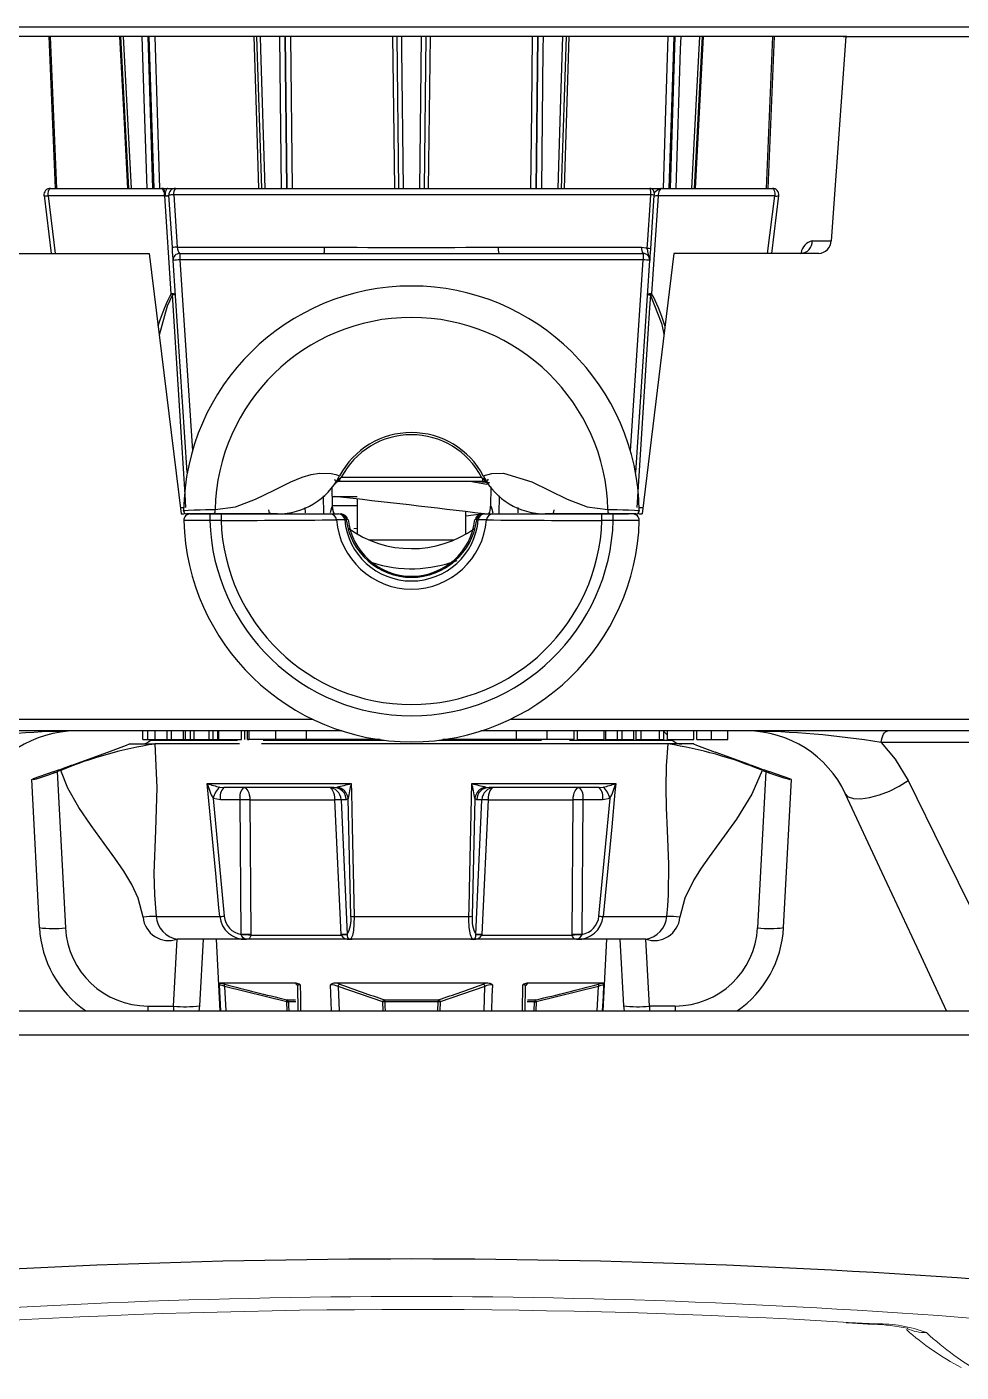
# Model space of a CAD drawing. Extents: x 6 to 134, y 1 to 99.
# Drawn here: x 56.31 to 58.462, y 0.848 to 3.947 of the extents above; entities that cross this region are included whole.
import ezdxf

# ---------------------------------------------------------------- set-up
doc = ezdxf.new("R2010")
doc.units = 0
doc.header["$MEASUREMENT"] = 0
doc.linetypes.add('SLD-Solid', pattern=[0])
doc.layers.add('OBJECT', color=7, linetype='CONTINUOUS')

msp = doc.modelspace()

# ---------------------------------------------------------------- linework, layer by layer
at = {"layer": 'OBJECT'}
for p, q in [((55.1003, 3.9472), (59.2924, 3.9472)), ((58.1995, 3.9252), (56.2001, 3.9252)), ((56.3608, 3.9252), (56.3754, 3.5752)), ((56.3794, 3.5752), (56.3648, 3.9252)), ((56.5259, 3.9252), (56.5443, 3.5752)), ((56.589, 3.9252), (56.5999, 3.5752)), ((56.6032, 3.5752), (56.5922, 3.9252)), ((56.6049, 3.9252), (56.6159, 3.5752)), ((56.8393, 3.9252), (56.8506, 3.5752)), ((56.9048, 3.9252), (56.9084, 3.5752)), ((56.9099, 3.5752), (56.9064, 3.9252)), ((56.9177, 3.9252), (56.9213, 3.5752)), ((57.1671, 3.5752), (57.1632, 3.9252)), ((57.2295, 3.9252), (57.2256, 3.5752)), ((57.2391, 3.9252), (57.2351, 3.5752)), ((57.4864, 3.9252), (57.4828, 3.5752)), ((57.4843, 3.5752), (57.4879, 3.9252)), ((57.5421, 3.5752), (57.5534, 3.9252)), ((57.5591, 3.9252), (57.5478, 3.5752)), ((57.8005, 3.9252), (57.7895, 3.5752)), ((57.7928, 3.5752), (57.8037, 3.9252)), ((57.8484, 3.5752), (57.8668, 3.9252)), ((57.8681, 3.9252), (57.8498, 3.5752)), ((58.0279, 3.9252), (58.0133, 3.5752)), ((58.0319, 3.9252), (58.0173, 3.5752)), ((58.1969, 3.9252), (58.1632, 3.4543)), ((58.1908, 3.9252), (58.1969, 3.9252)), ((58.1969, 3.9252), (58.4992, 3.9252)), ((56.3646, 3.5752), (56.6204, 3.5752)), ((56.6204, 3.5752), (56.623, 3.5752)), ((56.623, 3.5752), (56.6333, 3.5752)), ((56.6333, 3.5752), (56.6348, 3.5752)), ((56.6348, 3.5752), (56.6524, 3.5752)), ((56.6524, 3.5752), (57.7454, 3.5752)), ((57.7454, 3.5752), (57.7721, 3.5752)), ((57.7721, 3.5752), (58.0278, 3.5752)), ((56.3498, 3.5584), (56.3663, 3.4252)), ((56.628, 3.5577), (56.3593, 3.5577)), ((56.3593, 3.5577), (56.3758, 3.4252)), ((56.643, 3.3323), (56.628, 3.5577)), ((56.6455, 3.4387), (56.6375, 3.5592)), ((56.6487, 3.5605), (56.6567, 3.4399)), ((57.7475, 3.5605), (56.6487, 3.5605)), ((57.755, 3.5596), (57.7468, 3.4362)), ((57.7644, 3.5577), (57.7495, 3.3323)), ((58.0331, 3.5577), (57.7644, 3.5577)), ((58.0167, 3.4252), (58.0331, 3.5577)), ((58.0262, 3.4252), (58.0427, 3.5584)), ((56.6567, 3.4399), (56.9961, 3.4399)), ((57.3963, 3.4399), (57.7264, 3.4399)), ((58.1195, 3.4543), (58.1632, 3.4543)), ((56.2582, 3.4252), (56.5917, 3.4252)), ((56.5917, 3.4252), (56.6654, 2.8252)), ((56.6799, 2.9203), (56.6474, 3.4092)), ((56.6624, 3.4252), (56.6624, 3.4105)), ((56.6624, 3.4252), (56.9948, 3.4252)), ((57.73, 3.4105), (56.6624, 3.4105)), ((56.6624, 3.4105), (56.6916, 2.9702)), ((57.3977, 3.4252), (57.73, 3.4252)), ((57.7008, 2.9702), (57.73, 3.4105)), ((57.745, 3.4092), (57.7125, 2.9203)), ((57.801, 3.4252), (57.7274, 2.8252)), ((57.73, 3.4252), (57.73, 3.4105)), ((58.1346, 3.4252), (57.801, 3.4252)), ((56.6659, 3.0964), (56.6682, 3.0964)), ((57.7242, 3.0964), (57.7265, 3.0964)), ((56.6709, 3.0552), (56.6693, 3.0552)), ((57.7215, 3.0552), (57.7234, 3.0552)), ((57.014, 2.8432), (57.0133, 2.8879)), ((57.0306, 2.913), (57.0299, 2.9115)), ((57.0315, 2.9002), (57.0315, 2.9061)), ((57.361, 2.9002), (57.0315, 2.9002)), ((57.0347, 2.91), (57.0343, 2.9095)), ((57.0347, 2.91), (57.3578, 2.91)), ((57.3696, 2.8929), (57.3307, 2.9002)), ((57.3582, 2.9095), (57.3578, 2.91)), ((57.361, 2.9002), (57.361, 2.9061)), ((57.3626, 2.9115), (57.3618, 2.913)), ((57.3794, 2.8875), (57.3787, 2.8432)), ((56.9943, 2.8252), (56.9938, 2.8672)), ((57.0137, 2.8652), (57.0714, 2.8652)), ((57.0714, 2.8586), (57.0714, 2.7787)), ((57.3984, 2.8252), (57.3989, 2.867)), ((56.6635, 2.8399), (56.6714, 2.8399)), ((56.6654, 2.8252), (56.6727, 2.8252)), ((56.7417, 2.8252), (56.6791, 2.8252)), ((56.6866, 2.8252), (56.7316, 2.8252)), ((56.7316, 2.8252), (56.7316, 2.8102)), ((56.7316, 2.8252), (56.7576, 2.8252)), ((56.8878, 2.8252), (56.7417, 2.8252)), ((56.7576, 2.8252), (57.0091, 2.8252)), ((56.7576, 2.8252), (56.7576, 2.8102)), ((56.951, 2.8398), (56.9511, 2.8277)), ((57.0091, 2.8252), (57.0284, 2.8252)), ((57.0714, 2.8438), (57.014, 2.8438)), ((57.3214, 2.7787), (57.3214, 2.8305)), ((57.3571, 2.8244), (57.3214, 2.82)), ((57.3644, 2.8252), (57.3837, 2.8252)), ((57.3837, 2.8252), (57.6351, 2.8252)), ((57.4417, 2.8397), (57.4416, 2.8277)), ((57.6508, 2.8252), (57.5046, 2.8252)), ((57.6351, 2.8102), (57.6351, 2.8252)), ((57.6351, 2.8252), (57.6611, 2.8252)), ((57.7134, 2.8252), (57.6508, 2.8252)), ((57.6611, 2.8102), (57.6611, 2.8252)), ((57.6611, 2.8252), (57.6965, 2.8252)), ((57.7199, 2.8252), (57.7274, 2.8252)), ((57.721, 2.8399), (57.7292, 2.8399)), ((56.7576, 2.8102), (56.7316, 2.8102)), ((57.0462, 2.8115), (57.0425, 2.8115)), ((57.0714, 2.7919), (57.0632, 2.7908)), ((57.3502, 2.8115), (57.3465, 2.8115)), ((57.6611, 2.8102), (57.6351, 2.8102)), ((57.0984, 2.7652), (57.2943, 2.7652)), ((55.2804, 2.3526), (56.9678, 2.3526)), ((57.0363, 2.3252), (55.3216, 2.3252)), ((56.5774, 2.3052), (56.5774, 2.3252)), ((56.5893, 2.3052), (56.5893, 2.3252)), ((56.6059, 2.3052), (56.6059, 2.3252)), ((56.6332, 2.3052), (56.6332, 2.3252)), ((56.6436, 2.3052), (56.6436, 2.3252)), ((56.6709, 2.3052), (56.6709, 2.3252)), ((56.6761, 2.3052), (56.6761, 2.3252)), ((56.6869, 2.3052), (56.6869, 2.3252)), ((56.6956, 2.3052), (56.6956, 2.3252)), ((56.7305, 2.3052), (56.7305, 2.3252)), ((56.7393, 2.3052), (56.7393, 2.3252)), ((56.7501, 2.3052), (56.7501, 2.3252)), ((56.7527, 2.3052), (56.7527, 2.3252)), ((56.8046, 2.3052), (56.8046, 2.3252)), ((56.8124, 2.3052), (56.8124, 2.3252)), ((56.8189, 2.3052), (56.8189, 2.3252)), ((56.8214, 2.3252), (56.8214, 2.3052)), ((56.8839, 2.3052), (56.8839, 2.3252)), ((56.9543, 2.3052), (56.9543, 2.3252)), ((59.0711, 2.3252), (57.3564, 2.3252)), ((57.425, 2.3526), (59.1123, 2.3526)), ((57.4384, 2.3052), (57.4384, 2.3252)), ((57.5089, 2.3052), (57.5089, 2.3252)), ((57.5714, 2.3052), (57.5714, 2.3252)), ((57.5789, 2.3052), (57.5789, 2.3252)), ((57.6399, 2.3052), (57.6399, 2.3252)), ((57.644, 2.3052), (57.644, 2.3252)), ((57.6712, 2.3052), (57.6712, 2.3252)), ((57.6816, 2.3052), (57.6816, 2.3252)), ((57.7089, 2.3052), (57.7089, 2.3252)), ((57.7142, 2.3052), (57.7142, 2.3252)), ((57.7253, 2.3052), (57.7253, 2.3252)), ((57.7675, 2.3052), (57.7675, 2.3252)), ((57.7779, 2.3052), (57.7779, 2.3252)), ((57.7858, 2.3052), (57.7858, 2.3252)), ((57.8468, 2.3052), (57.8468, 2.3252)), ((57.8534, 2.3052), (57.8534, 2.3252)), ((57.8876, 2.3052), (57.8876, 2.3252)), ((57.9249, 2.3052), (57.9249, 2.3252)), ((56.5464, 2.2952), (56.6053, 2.2952)), ((56.5774, 2.3052), (56.5893, 2.3052)), ((56.5893, 2.3052), (56.6059, 2.3052)), ((56.5964, 2.3052), (56.5951, 2.304)), ((56.5951, 2.304), (56.7953, 2.304)), ((56.8005, 2.2952), (56.6053, 2.2952)), ((56.6059, 2.3052), (56.6332, 2.3052)), ((56.6332, 2.3052), (56.6436, 2.3052)), ((56.6436, 2.3052), (56.6709, 2.3052)), ((56.6709, 2.3052), (56.6761, 2.3052)), ((56.6761, 2.3052), (56.6869, 2.3052)), ((56.6869, 2.3052), (56.6956, 2.3052)), ((56.6956, 2.3052), (56.7305, 2.3052)), ((56.7305, 2.3052), (56.7393, 2.3052)), ((56.7393, 2.3052), (56.7501, 2.3052)), ((56.7501, 2.3052), (56.7527, 2.3052)), ((56.7527, 2.3052), (56.8046, 2.3052)), ((56.8189, 2.3052), (56.8214, 2.3052)), ((56.8839, 2.3052), (56.8214, 2.3052)), ((57.7874, 2.2952), (56.851, 2.2952)), ((56.8548, 2.304), (57.1334, 2.304)), ((56.9543, 2.3052), (56.8839, 2.3052)), ((57.1241, 2.3052), (56.9543, 2.3052)), ((57.2593, 2.304), (57.496, 2.304)), ((57.4384, 2.3052), (57.2686, 2.3052)), ((57.5089, 2.3052), (57.4384, 2.3052)), ((57.5714, 2.3052), (57.5089, 2.3052)), ((57.5605, 2.304), (57.7976, 2.304)), ((57.5789, 2.3052), (57.6399, 2.3052)), ((57.644, 2.3052), (57.6712, 2.3052)), ((57.6712, 2.3052), (57.6816, 2.3052)), ((57.6816, 2.3052), (57.7089, 2.3052)), ((57.7142, 2.3052), (57.7253, 2.3052)), ((57.7253, 2.3052), (57.7675, 2.3052)), ((57.7675, 2.3052), (57.7779, 2.3052)), ((57.7858, 2.3158), (57.7779, 2.3237)), ((57.7858, 2.3052), (57.8468, 2.3052)), ((57.8464, 2.2952), (57.7874, 2.2952)), ((57.7976, 2.304), (57.7964, 2.3052)), ((57.8534, 2.3052), (57.8876, 2.3052)), ((57.8876, 2.3052), (57.9249, 2.3052)), ((59.0422, 2.2989), (58.2786, 2.2989)), ((56.4188, 2.2482), (56.4967, 2.2765)), ((57.9739, 2.2482), (57.8961, 2.2765)), ((56.371, 2.2314), (56.3251, 2.2147)), ((56.3887, 2.2345), (56.3803, 2.2315)), ((56.3803, 2.2315), (56.3992, 1.8716)), ((58.0124, 2.2315), (57.9936, 1.8716)), ((58.004, 2.2345), (58.0124, 2.2315)), ((58.0677, 2.2147), (58.0217, 2.2314)), ((56.3392, 1.8721), (56.3214, 2.2133)), ((56.3251, 2.2133), (56.3251, 2.2147)), ((56.7259, 2.204), (57.0574, 2.204)), ((57.3353, 2.204), (57.6668, 2.204)), ((58.0535, 1.8721), (58.0714, 2.2133)), ((58.0676, 2.2133), (58.0677, 2.2147)), ((56.7561, 2.1668), (56.7391, 2.1698)), ((56.7391, 2.1698), (56.7645, 1.8986)), ((56.7548, 2.196), (56.7638, 2.1952)), ((57.0173, 2.1952), (56.7638, 2.1952)), ((57.0173, 2.1952), (57.0248, 2.196)), ((57.0506, 2.1698), (57.0462, 2.1668)), ((57.0566, 1.8986), (57.0506, 2.1698)), ((57.3421, 2.1698), (57.3361, 1.8986)), ((57.3465, 2.1668), (57.3421, 2.1698)), ((57.3679, 2.196), (57.3754, 2.1952)), ((57.6289, 2.1952), (57.3754, 2.1952)), ((57.6282, 1.8986), (57.6537, 2.1698)), ((57.6289, 2.1952), (57.638, 2.196)), ((57.6537, 2.1698), (57.6367, 2.1668)), ((56.8013, 2.1668), (56.7561, 2.1668)), ((56.8036, 1.8563), (56.8013, 2.1668)), ((56.8241, 2.1668), (57.0201, 2.1668)), ((56.8241, 2.1668), (56.8264, 1.8563)), ((57.0341, 1.8563), (57.0201, 2.1668)), ((57.0341, 2.1668), (57.0481, 1.8563)), ((57.0462, 2.1668), (57.0341, 2.1668)), ((57.3446, 1.8563), (57.3586, 2.1668)), ((57.3586, 2.1668), (57.3465, 2.1668)), ((57.3726, 2.1668), (57.3586, 1.8563)), ((57.3726, 2.1668), (57.5687, 2.1668)), ((57.5664, 1.8563), (57.5687, 2.1668)), ((57.5914, 2.1668), (57.5891, 1.8563)), ((57.6367, 2.1668), (57.5914, 2.1668)), ((56.6083, 1.8979), (56.7546, 1.8979)), ((57.064, 1.8979), (57.3287, 1.8979)), ((57.6381, 1.8979), (57.7844, 1.8979)), ((56.6484, 1.6915), (56.6565, 1.8456)), ((56.6635, 1.8452), (56.6565, 1.8456)), ((56.8106, 1.8452), (56.6635, 1.8452)), ((56.7164, 1.8452), (56.7083, 1.6921)), ((56.7464, 1.8452), (56.755, 1.6802)), ((56.8039, 1.8558), (56.8036, 1.8563)), ((57.06, 1.8452), (56.8106, 1.8452)), ((56.8264, 1.8563), (56.8263, 1.8547)), ((56.8263, 1.8547), (57.0342, 1.8547)), ((57.0342, 1.8547), (57.0341, 1.8563)), ((57.0481, 1.8563), (57.048, 1.8558)), ((57.3327, 1.8452), (57.06, 1.8452)), ((57.5822, 1.8452), (57.3327, 1.8452)), ((57.3447, 1.8558), (57.3446, 1.8563)), ((57.3586, 1.8563), (57.3585, 1.8547)), ((57.3585, 1.8547), (57.5664, 1.8547)), ((57.5664, 1.8547), (57.5664, 1.8563)), ((57.7293, 1.8452), (57.5822, 1.8452)), ((57.5891, 1.8563), (57.5888, 1.8558)), ((57.6377, 1.6802), (57.6464, 1.8452)), ((57.6764, 1.8452), (57.6844, 1.6921)), ((57.7362, 1.8456), (57.7293, 1.8452)), ((57.7443, 1.6915), (57.7362, 1.8456)), ((56.7569, 1.6802), (56.7537, 1.7406)), ((56.9307, 1.7443), (56.7547, 1.7443)), ((56.9091, 1.7012), (56.7652, 1.7368)), ((56.7652, 1.7368), (56.7683, 1.6802)), ((56.9337, 1.7387), (56.9304, 1.7417)), ((56.9338, 1.7382), (56.9347, 1.6802)), ((57.0123, 1.6802), (57.0099, 1.7406)), ((57.3724, 1.7443), (57.0203, 1.7443)), ((57.1302, 1.7012), (57.0272, 1.7368)), ((57.0272, 1.7368), (57.0294, 1.6802)), ((57.3655, 1.7368), (57.2625, 1.7012)), ((57.3634, 1.6802), (57.3655, 1.7368)), ((57.4517, 1.6802), (57.4526, 1.7406)), ((57.458, 1.6802), (57.4589, 1.7382)), ((57.638, 1.7443), (57.462, 1.7443)), ((57.6275, 1.7368), (57.4836, 1.7012)), ((57.6244, 1.6802), (57.6275, 1.7368)), ((56.9091, 1.7061), (56.9291, 1.7061)), ((57.1341, 1.7061), (57.2586, 1.7061)), ((57.4634, 1.7061), (57.4836, 1.7061)), ((55.8695, 1.6802), (58.5242, 1.6802)), ((56.5889, 1.6915), (56.6484, 1.6915)), ((56.5889, 1.6915), (56.5889, 1.6802)), ((56.6484, 1.6915), (56.6484, 1.6802)), ((56.91, 1.6802), (56.9091, 1.7012)), ((56.9297, 1.7014), (56.9127, 1.7014)), ((57.1308, 1.6802), (57.1302, 1.7012)), ((57.2579, 1.7014), (57.1348, 1.7014)), ((57.2573, 1.6802), (57.2579, 1.7014)), ((57.2625, 1.7012), (57.2619, 1.6802)), ((57.4801, 1.7014), (57.4632, 1.7014)), ((57.4792, 1.6802), (57.4801, 1.7014)), ((57.4836, 1.7012), (57.4827, 1.6802)), ((57.8038, 1.6915), (57.7443, 1.6915)), ((57.7443, 1.6915), (57.7443, 1.6802)), ((57.8038, 1.6915), (57.8038, 1.6802)), ((58.5474, 1.6241), (55.8463, 1.6241))]:
    msp.add_line(p, q, dxfattribs=at)
at = {"layer": 'OBJECT', "linetype": 'SLD-Solid', "lineweight": 15}
for p, q in [((58.1978, 0.9619), (58.2604, 0.9584)), ((58.1997, 0.9618), (58.26, 0.9581)), ((58.2029, 0.9628), (58.2667, 0.9593)), ((58.2604, 0.9586), (58.2667, 0.9593))]:
    msp.add_line(p, q, dxfattribs=at)
at = {"layer": 'OBJECT', "flags": 128}
for points in [[(56.543, 3.5752), (56.5335, 3.7554), (56.5246, 3.9252)], [(56.5324, 3.9252), (56.5339, 3.8957), (56.5508, 3.5752)], [(56.5871, 3.5752), (56.5807, 3.7818), (56.5762, 3.9252)], [(56.8449, 3.5752), (56.8391, 3.7554), (56.8336, 3.9252)], [(56.8474, 3.9252), (56.8484, 3.8957), (56.8588, 3.5752)], [(56.8969, 3.5752), (56.8948, 3.7818), (56.8933, 3.9252)], [(57.1576, 3.5752), (57.1555, 3.7554), (57.1536, 3.9252)], [(57.173, 3.9252), (57.1734, 3.8957), (57.177, 3.5752)], [(57.2157, 3.5752), (57.218, 3.7818), (57.2197, 3.9252)], [(57.4714, 3.5752), (57.4732, 3.7554), (57.475, 3.9252)], [(57.4994, 3.9252), (57.4991, 3.8957), (57.4958, 3.5752)], [(57.5339, 3.5752), (57.5406, 3.7818), (57.5453, 3.9252)], [(57.7769, 3.5752), (57.7825, 3.7554), (57.7878, 3.9252)], [(57.8165, 3.9252), (57.8156, 3.8957), (57.8056, 3.5752)], [(57.8419, 3.5752), (57.8528, 3.7818), (57.8603, 3.9252)], [(56.3593, 3.5577), (56.3593, 3.5609), (56.3595, 3.5641), (56.3599, 3.5672), (56.3605, 3.5699), (56.3614, 3.5721), (56.3624, 3.5738), (56.3635, 3.5749), (56.3646, 3.5752)], [(56.628, 3.5577), (56.6279, 3.5592), (56.6278, 3.5605), (56.6275, 3.5653), (56.6271, 3.5694), (56.6264, 3.5728), (56.6251, 3.5748), (56.6238, 3.5752), (56.623, 3.5752)], [(56.6348, 3.5752), (56.6335, 3.5749), (56.6322, 3.5738), (56.6311, 3.5721), (56.6301, 3.5699), (56.6294, 3.5672), (56.6289, 3.5641), (56.6287, 3.5609), (56.6288, 3.5577)], [(57.7553, 3.5645), (57.7553, 3.5642), (57.7553, 3.5634), (57.7552, 3.562), (57.7551, 3.5604), (57.755, 3.5596)], [(58.0278, 3.5752), (58.029, 3.5749), (58.0301, 3.5738), (58.0311, 3.5721), (58.0319, 3.5699), (58.0326, 3.5672), (58.033, 3.5641), (58.0332, 3.5609), (58.0331, 3.5577)], [(56.3593, 3.5577), (56.3567, 3.5575), (56.3545, 3.5575), (56.3525, 3.5575), (56.3511, 3.5577), (56.3502, 3.558), (56.3498, 3.5583), (56.3498, 3.5584)], [(57.7393, 3.437), (57.7406, 3.4569), (57.746, 3.5367), (57.7475, 3.5605)], [(56.6567, 3.4399), (56.6576, 3.4351), (56.6588, 3.4308), (56.6602, 3.4275), (56.6616, 3.4255), (56.6624, 3.4252)], [(57.7264, 3.4399), (57.7364, 3.4382), (57.7393, 3.437)], [(56.6474, 3.4092), (56.6474, 3.4099), (56.6471, 3.4137), (56.6467, 3.4203), (56.6461, 3.4289), (56.6455, 3.4387)], [(57.7468, 3.4362), (57.7462, 3.4268), (57.7456, 3.4187), (57.7452, 3.4122), (57.7451, 3.4098), (57.745, 3.4093), (57.745, 3.4092)], [(56.6459, 3.33), (56.6335, 3.3042), (56.6148, 3.2372)], [(56.6767, 2.8399), (56.6748, 2.8699), (56.6673, 2.9896), (56.6459, 3.33)], [(57.7466, 3.33), (57.7447, 3.3001), (57.7371, 3.1803), (57.7158, 2.8399)], [(57.7782, 3.2396), (57.7735, 3.2618), (57.7466, 3.33)], [(56.7437, 2.8352), (56.7911, 2.8418), (56.8373, 2.8589), (56.8799, 2.88), (56.9187, 2.8992), (56.9445, 2.9097), (56.9649, 2.9157), (56.9845, 2.9188), (57.011, 2.9181), (57.0219, 2.9158), (57.0306, 2.913)], [(57.3618, 2.913), (57.3814, 2.9181), (57.408, 2.9188), (57.4737, 2.8992), (57.5551, 2.8589), (57.6014, 2.8418), (57.6487, 2.8352)], [(57.0315, 2.9061), (57.0297, 2.9043), (57.0274, 2.9022)], [(57.0343, 2.9095), (57.0337, 2.9088), (57.0315, 2.9061)], [(57.3771, 2.8961), (57.3744, 2.8965), (57.3438, 2.9002)], [(57.361, 2.9061), (57.3587, 2.9088), (57.3582, 2.9095)], [(57.3651, 2.9022), (57.3627, 2.9043), (57.361, 2.9061)], [(56.6713, 2.8326), (56.6713, 2.8327), (56.6714, 2.8327), (56.6715, 2.8328), (56.6716, 2.8328), (56.6716, 2.8328), (56.6716, 2.8328), (56.6716, 2.8328), (56.6716, 2.8328), (56.6716, 2.8328), (56.6716, 2.8328), (56.6716, 2.8328), (56.6716, 2.8328), (56.6716, 2.8328), (56.6716, 2.8328), (56.6716, 2.8328), (56.6724, 2.833), (56.6751, 2.8334), (56.6821, 2.8339), (56.696, 2.8345), (56.7092, 2.8349), (56.7221, 2.8351), (56.7437, 2.8352)], [(56.8736, 2.8252), (56.8725, 2.8254), (56.8714, 2.826), (56.8704, 2.8269), (56.8695, 2.8281), (56.8688, 2.8296), (56.8682, 2.8313), (56.8679, 2.8331), (56.8678, 2.835)], [(57.0139, 2.8432), (57.0121, 2.8393), (57.0089, 2.8278)], [(57.017, 2.83), (57.0144, 2.8381), (57.0146, 2.8432)], [(57.3788, 2.8432), (57.3807, 2.8393), (57.3838, 2.8278)], [(57.5191, 2.8252), (57.5202, 2.8254), (57.5213, 2.826), (57.5223, 2.8269), (57.5232, 2.8281), (57.5239, 2.8296), (57.5245, 2.8313), (57.5248, 2.8331), (57.525, 2.835)], [(57.6487, 2.8352), (57.6704, 2.8351), (57.6833, 2.8349), (57.6964, 2.8345), (57.7103, 2.8339), (57.7173, 2.8334), (57.7208, 2.8328), (57.7207, 2.8326)], [(56.7316, 2.8102), (56.7191, 2.8101), (56.7003, 2.81), (56.6851, 2.8099), (56.6752, 2.8098), (56.6716, 2.8098), (56.6719, 2.8098)], [(57.0425, 2.8115), (57.0337, 2.8114), (57.0238, 2.8114)], [(57.0488, 2.8123), (57.0468, 2.8116), (57.0462, 2.8115)], [(57.3465, 2.8115), (57.3439, 2.8122), (57.3439, 2.8123)], [(57.3689, 2.8114), (57.3628, 2.8114), (57.3502, 2.8115)], [(57.7209, 2.8098), (57.7211, 2.8098), (57.7175, 2.8098), (57.7076, 2.8099), (57.6924, 2.81), (57.6737, 2.8101), (57.6611, 2.8102)], [(58.2786, 2.2989), (58.2792, 2.3042), (58.2803, 2.3092), (58.2818, 2.3137), (58.2837, 2.3177), (58.2859, 2.3209), (58.2884, 2.3233), (58.2911, 2.3247), (58.2939, 2.3252)], [(56.6053, 2.2952), (56.61, 2.1952), (56.6063, 2.096), (56.6031, 1.9973), (56.6043, 1.9478), (56.6083, 1.8979)], [(57.7844, 1.8979), (57.7867, 1.922), (57.7884, 1.9478), (57.7894, 2.0185), (57.7864, 2.096), (57.784, 2.1482), (57.7827, 2.1952), (57.7835, 2.2451), (57.7874, 2.2952)], [(58.2786, 2.2989), (58.3106, 2.2604), (58.3404, 2.2109)], [(56.578, 1.896), (56.567, 1.9397), (56.5523, 1.9712), (56.5339, 2.0021), (56.5131, 2.0324), (56.4887, 2.0658), (56.4581, 2.1074), (56.4299, 2.1492), (56.405, 2.1937), (56.3887, 2.2345)], [(58.004, 2.2345), (57.9803, 2.1793), (57.945, 2.1222), (57.9041, 2.0658), (57.8818, 2.0355), (57.8635, 2.0092), (57.8466, 1.9824), (57.8258, 1.9397), (57.8147, 1.896)], [(56.3214, 2.2133), (56.3218, 2.2135), (56.323, 2.2139), (56.3251, 2.2147)], [(56.7546, 1.8979), (56.7528, 1.9177), (56.7453, 1.9971), (56.7259, 2.204)], [(57.0574, 2.204), (57.0578, 2.1841), (57.0595, 2.1047), (57.064, 1.8979)], [(57.3287, 1.8979), (57.3291, 1.9177), (57.3308, 1.9971), (57.3353, 2.204)], [(57.6668, 2.204), (57.665, 2.1841), (57.6575, 2.1047), (57.6381, 1.8979)], [(58.0714, 2.2133), (58.0709, 2.2135), (58.0697, 2.2139), (58.0677, 2.2147)], [(58.1957, 2.1809), (58.2026, 2.1736), (58.2148, 2.1696), (58.2315, 2.1689), (58.2518, 2.1717), (58.2743, 2.1778), (58.2975, 2.1868), (58.32, 2.1981), (58.3404, 2.2109)], [(58.3404, 2.2109), (58.4214, 2.0466), (58.5956, 1.694)], [(56.8091, 2.1952), (56.8119, 2.1947), (56.8146, 2.1931), (56.8172, 2.1905), (56.8194, 2.187), (56.8213, 2.1827), (56.8227, 2.1778), (56.8236, 2.1724), (56.8241, 2.1668)], [(57.0201, 2.1668), (57.0197, 2.1724), (57.0188, 2.1778), (57.0174, 2.1827), (57.0155, 2.187), (57.0133, 2.1905), (57.0107, 2.1931), (57.008, 2.1947), (57.0052, 2.1952)], [(57.3876, 2.1952), (57.3847, 2.1947), (57.382, 2.1931), (57.3795, 2.1905), (57.3772, 2.187), (57.3754, 2.1827), (57.3739, 2.1778), (57.373, 2.1724), (57.3726, 2.1668)], [(57.5687, 2.1668), (57.5691, 2.1724), (57.57, 2.1778), (57.5714, 2.1827), (57.5733, 2.187), (57.5755, 2.1905), (57.5781, 2.1931), (57.5808, 2.1947), (57.5836, 2.1952)], [(58.4291, 1.6802), (58.3611, 1.8261), (58.2807, 1.9986), (58.1957, 2.1809)], [(57.064, 1.8979), (57.0638, 1.8802), (57.0625, 1.8653), (57.0601, 1.8538), (57.0567, 1.8467), (57.0541, 1.8452), (57.054, 1.8452)], [(57.3388, 1.8452), (57.3386, 1.8452), (57.3362, 1.8464), (57.332, 1.8559), (57.3294, 1.8723), (57.3286, 1.891), (57.3287, 1.8979)], [(56.8156, 1.8452), (56.8157, 1.8452), (56.8158, 1.8452), (56.8159, 1.8452), (56.8159, 1.8452), (56.8159, 1.8452), (56.8158, 1.8452), (56.8154, 1.8453), (56.8131, 1.8459), (56.8088, 1.8488), (56.8055, 1.8528), (56.8039, 1.8558)], [(56.8161, 1.8452), (56.8115, 1.8452), (56.8106, 1.8452)], [(56.8106, 1.8452), (56.8117, 1.8452), (56.8156, 1.8452)], [(56.8263, 1.8547), (56.8255, 1.8521), (56.8237, 1.849), (56.8214, 1.8467), (56.8188, 1.8454), (56.8174, 1.8452), (56.8168, 1.8452), (56.8165, 1.8452), (56.8161, 1.8452)], [(57.048, 1.8558), (57.0481, 1.8529), (57.049, 1.8494), (57.0505, 1.8468), (57.0524, 1.8454), (57.0534, 1.8452), (57.0535, 1.8452), (57.0536, 1.8452), (57.0537, 1.8452), (57.0537, 1.8452), (57.0538, 1.8452), (57.0539, 1.8452), (57.054, 1.8452)], [(57.0541, 1.8452), (57.0587, 1.8452), (57.06, 1.8452)], [(57.06, 1.8452), (57.059, 1.8452), (57.0543, 1.8452)], [(57.3327, 1.8452), (57.3341, 1.8452), (57.3386, 1.8452)], [(57.3384, 1.8452), (57.3337, 1.8452), (57.3327, 1.8452)], [(57.3388, 1.8452), (57.3389, 1.8452), (57.3389, 1.8452), (57.339, 1.8452), (57.3391, 1.8452), (57.3392, 1.8452), (57.3393, 1.8452), (57.3398, 1.8453), (57.3412, 1.8459), (57.3435, 1.8488), (57.3446, 1.8528), (57.3447, 1.8558)], [(57.5766, 1.8452), (57.5763, 1.8452), (57.5759, 1.8452), (57.5753, 1.8452), (57.575, 1.8452), (57.5745, 1.8453), (57.5739, 1.8454), (57.5713, 1.8466), (57.5692, 1.8487), (57.5675, 1.8515), (57.5666, 1.8538), (57.5664, 1.8547)], [(57.5822, 1.8452), (57.5812, 1.8452), (57.5766, 1.8452)], [(57.5888, 1.8558), (57.5868, 1.8522), (57.5843, 1.8491), (57.5813, 1.8467), (57.5781, 1.8454), (57.5774, 1.8453), (57.577, 1.8452), (57.5769, 1.8452), (57.5768, 1.8452), (57.5768, 1.8452), (57.5768, 1.8452), (57.5769, 1.8452), (57.5769, 1.8452), (57.5771, 1.8452), (57.5771, 1.8452)], [(57.5779, 1.8452), (57.5811, 1.8452), (57.5822, 1.8452)], [(56.9304, 1.7417), (56.9296, 1.7432), (56.9307, 1.7443)], [(56.933, 1.7405), (56.933, 1.7405), (56.9333, 1.74), (56.9338, 1.7385), (56.9337, 1.7382)], [(56.9401, 1.7406), (56.9378, 1.7405), (56.935, 1.7398), (56.9338, 1.7385), (56.9339, 1.7382)], [(56.9401, 1.7406), (56.9405, 1.7143), (56.941, 1.6802)], [(57.3828, 1.7406), (57.3818, 1.7143), (57.3804, 1.6802)], [(57.4588, 1.7382), (57.4585, 1.7392), (57.4566, 1.7402), (57.4535, 1.7406), (57.4526, 1.7406)], [(57.4591, 1.7382), (57.459, 1.7391), (57.4595, 1.7402), (57.4598, 1.7405), (57.4598, 1.7405)], [(57.4623, 1.7417), (57.4597, 1.7392), (57.4591, 1.7387)], [(57.462, 1.7443), (57.4626, 1.7439), (57.4631, 1.7426), (57.4623, 1.7417)], [(57.639, 1.7406), (57.6376, 1.7143), (57.6358, 1.6802)], [(56.7083, 1.6921), (56.7067, 1.6808), (56.7065, 1.6802)], [(56.9127, 1.7014), (56.9131, 1.6914), (56.9135, 1.6802)], [(57.1348, 1.7014), (57.1351, 1.6914), (57.1354, 1.6802)], [(57.6844, 1.6921), (57.6861, 1.6808), (57.6862, 1.6802)]]:
    msp.add_lwpolyline(points, dxfattribs=at)
at = {"layer": 'OBJECT'}
for centre, radius, start, end in [((56.3646, 3.5602), 0.015, 90, 187.0635), ((56.6524, 3.5602), 0.015, 90, 183.8), ((56.6661, 3.5639), 0.0178, 140.4057, 191.0075), ((57.7278, 3.5651), 0.0203, 346.9068, 30.0306), ((57.7454, 3.5652), 0.01, 356.2, 90), ((57.7874, 3.5326), 0.0453, 109.8381, 135.1599), ((58.0278, 3.5602), 0.015, 352.9365, 90), ((56.6276, 3.5892), 0.0315, 272.1039, 288.2184), ((56.6311, 3.5446), 0.0132, 60.1127, 100.0272), ((56.6511, 3.488), 0.0725, 91.9299, 100.8525), ((57.7459, 3.5125), 0.048, 79.1118, 88.0766), ((57.7618, 3.5432), 0.0147, 79.7039, 118.6137), ((58.0367, 3.574), 0.0167, 257.544, 290.9088), ((56.6592, 3.3663), 0.0737, 91.9442, 100.7721), ((56.955, 3.4363), 0.0413, 344.3516, 5.0191), ((57.1962, 26.1991), 22.76, 269.49626, 270.50374), ((57.4374, 3.4363), 0.0413, 174.98, 195.6493), ((57.7443, 3.4365), 0.0182, 169.1829, 218.5091), ((58.0915, 3.4532), 0.0281, 274.2426, 2.2352), ((58.1267, 3.4219), 0.0332, 102.4125, 171.1826), ((58.1331, 3.4553), 0.0301, 272.8534, 358.1073), ((56.6624, 3.4102), 0.015, 90, 183.8), ((56.673, 3.1949), 0.2159, 92.8029, 96.7901), ((57.1962, 57.0351), 53.6102, 269.78468, 270.21532), ((57.73, 3.4102), 0.015, 356.2, 90), ((57.7195, 3.1948), 0.2159, 83.2102, 87.1967), ((57.8692, 3.4492), 0.1304, 185.3694, 197.853), ((57.7377, 3.3882), 0.0488, 79.1946, 88.0619), ((58.0949, 3.437), 0.0114, 263.3943, 299.2171), ((57.1962, 2.8252), 0.525, 90, 179.2111), ((57.1962, 2.8252), 0.525, 0.8091, 90), ((56.6456, 3.3178), 0.0147, 61.3853, 100.2971), ((56.6211, 3.3015), 0.0378, 49.0402, 54.671), ((56.6434, 3.3845), 0.0545, 272.6187, 279.7606), ((57.7468, 3.3178), 0.0147, 79.7016, 118.616), ((57.749, 3.3844), 0.0545, 260.2383, 267.3822), ((57.7712, 3.3015), 0.0377, 125.32, 130.966), ((57.1962, 2.8252), 0.4526, 1.2603, 178.7397), ((57.1962, 2.8252), 0.1874, 27.9166, 152.0834), ((57.1962, 2.8253), 0.1824, 27.6786, 152.3214), ((56.8878, 2.9852), 0.16, 270.0001, 332.5785), ((57.1851, 3.0085), 0.1959, 211.8699, 214.3688), ((57.0539, 2.868), 0.0433, 127.8372, 143.4483), ((57.0315, 2.8852), 0.015, 90, 145.1549), ((57.0264, 2.8991), 0.00318, 73.2407, 140.9463), ((57.029, 2.9029), 0.00399, 51.7442, 118.1107), ((57.3635, 2.9029), 0.00399, 61.8893, 128.2558), ((57.361, 2.8852), 0.015, 34.8448, 90), ((57.5046, 2.9852), 0.16, 207.4215, 269.9999), ((57.366, 2.8991), 0.00319, 39.0547, 106.7273), ((57.3385, 2.868), 0.0433, 36.5505, 52.1605), ((57.2087, 3.0075), 0.1942, 325.6202, 328.1412), ((53.922, -25.3752), 28.4097, 83.04166, 83.74271), ((56.6788, 2.8327), 0.00749, 180.9253, 271.7555), ((56.6866, 2.8102), 0.015, 89.9996, 181.7254), ((56.7302, 2.8328), 0.0138, 326.6008, 9.9228), ((57.009, 2.8103), 0.0149, 4.0255, 89.599), ((57.0609, 2.844), 0.047, 180.9424, 203.6487), ((57.028, 2.8107), 0.0145, 3.1481, 88.5716), ((57.0317, 2.8107), 0.0145, 3.0916, 88.4492), ((57.034, 2.8102), 0.015, 8.1058, 89.9938), ((57.3587, 2.8102), 0.015, 90.0066, 171.8948), ((57.361, 2.8107), 0.0145, 91.5508, 176.9084), ((57.3647, 2.8107), 0.0145, 91.4308, 176.8496), ((57.3838, 2.8103), 0.0149, 90.3999, 175.9761), ((57.3451, 2.841), 0.0335, 331.8569, 3.7377), ((57.3318, 2.844), 0.047, 336.3525, 359.0546), ((57.6623, 2.8328), 0.0138, 170.0767, 213.398), ((57.7061, 2.8102), 0.015, 358.3835, 90.0005), ((57.7137, 2.8327), 0.00749, 268.2427, 359.0776), ((57.1964, 2.8252), 0.525, 181.6941, 270), ((57.1964, 2.8252), 0.465, 181.8486, 358.1514), ((56.7449, 35.7116), 32.9013, 270.02209, 270.48562), ((57.1964, 2.8252), 0.439, 181.9581, 358.0419), ((57.1964, 2.8252), 0.1731, 184.5789, 355.4211), ((57.1964, 2.8252), 0.1545, 185.1023, 354.8977), ((57.1964, 2.8306), 0.1514, 187.2594, 352.7406), ((57.1964, 2.8284), 0.1469, 186.1585, 353.7656), ((57.1964, 2.9952), 0.25, 234.2479, 305.561), ((57.1964, 2.8252), 0.525, 270, 358.3273), ((57.6377, 33.4347), 30.6245, 269.49714, 269.99514), ((57.1964, 2.996), 0.297, 252.2307, 290.6824), ((56.4482, 0.2046), 2.1207, 90.665, 99.0649), ((56.4236, 2.0752), 0.25, 90, 155), ((57.9445, 0.2046), 2.1207, 80.9351, 89.3349), ((57.9691, 2.0752), 0.25, 24.9998, 90.0001), ((56.7479, 1.3691), 0.937, 98.7588, 112.5449), ((55.7963, 4.2102), 2.0566, 289.91, 291.3895), ((56.5739, 2.3252), 0.03, 270, 315), ((57.6451, 1.3705), 0.9356, 67.445, 81.2513), ((57.8188, 2.3252), 0.03, 225, 270), ((58.5991, 4.2173), 2.0642, 248.6133, 250.0874), ((56.0653, 3.0939), 0.9182, 286.4389, 290.0655), ((55.4726, 4.8573), 2.7754, 288.8886, 289.9346), ((58.9248, 4.8705), 2.7894, 250.0679, 251.1088), ((58.3274, 3.0937), 0.9179, 249.9341, 253.5615), ((56.7934, 2.3908), 0.1986, 250.1252, 258.7787), ((56.8751, 2.2418), 0.1539, 194.2104, 207.8904), ((56.7457, 3.3976), 1.2336, 283.0739, 284.6322), ((57.4875, 2.1017), 0.4422, 166.6237, 171.1435), ((56.9052, 2.1017), 0.4422, 8.8565, 13.3763), ((57.6469, 3.3974), 1.2334, 255.3677, 256.9262), ((57.5993, 2.3908), 0.1986, 281.221, 289.8749), ((57.5179, 2.2417), 0.1536, 332.0965, 345.8031), ((56.793, 2.1552), 0.0558, 133.1855, 164.9158), ((56.789, 2.1731), 0.0335, 138.6479, 190.8408), ((56.8342, 2.1731), 0.0335, 138.6481, 190.84), ((57.0047, 2.1658), 0.0294, 1.9568, 89.0585), ((57.0168, 2.1658), 0.0294, 1.9568, 89.0585), ((57.0192, 2.1646), 0.0318, 9.3454, 79.9179), ((57.3735, 2.1646), 0.0318, 100.081, 170.6557), ((57.3759, 2.1658), 0.0294, 90.9415, 178.0432), ((57.388, 2.1658), 0.0294, 90.9415, 178.0437), ((57.5585, 2.1731), 0.0335, 349.159, 41.3523), ((57.6038, 2.1731), 0.0335, 349.159, 41.3523), ((57.5997, 2.1552), 0.0558, 15.0845, 46.8152), ((56.8127, 1.6693), 0.4976, 88.6912, 91.3088), ((57.0271, 1.9896), 0.1773, 87.7438, 92.2562), ((57.3656, 1.9896), 0.1773, 87.7437, 92.2563), ((57.58, 1.6693), 0.4976, 88.6912, 91.3088), ((56.6053, 1.7028), 0.1951, 89.1181, 98.0526), ((56.637, 1.9016), 0.0593, 185.4145, 289.1835), ((56.6655, 1.9022), 0.0573, 184.3063, 260.9699), ((56.7524, 2), 0.1021, 271.2462, 276.8058), ((56.8137, 1.9046), 0.0594, 186.4939, 271.8394), ((56.8129, 1.9041), 0.0487, 186.442, 259.0669), ((56.9904, 1.8899), 0.0667, 329.7732, 7.5254), ((57.0628, 1.9256), 0.0277, 256.9039, 272.4502), ((57.3299, 1.9256), 0.0277, 267.5502, 283.0958), ((57.4097, 1.8913), 0.0739, 174.373, 208.3284), ((57.579, 1.9046), 0.0594, 268.1603, 353.5064), ((57.5799, 1.9041), 0.0487, 280.9321, 353.5588), ((57.6403, 2), 0.1021, 263.1944, 268.7536), ((57.7272, 1.9022), 0.0573, 279.031, 355.6929), ((57.7557, 1.9016), 0.0593, 250.8506, 354.5515), ((57.7874, 1.7028), 0.1951, 81.9474, 90.882), ((56.3713, 2.1182), 0.2482, 262.5666, 276.4338), ((56.5889, 1.8852), 0.25, 183, 235.0848), ((56.5889, 1.8815), 0.19, 183, 270), ((57.8038, 1.8815), 0.19, 270, 357), ((57.8038, 1.8852), 0.25, 304.9152, 357), ((58.0214, 2.1182), 0.2482, 263.5661, 277.4335), ((56.815, 1.3581), 0.4983, 88.693, 91.307), ((56.7982, 1.5182), 0.3377, 85.2154, 89.0336), ((56.8158, 1.8351), 0.0101, 88.3175, 91.1412), ((57.0411, 1.6789), 0.1775, 87.7469, 92.2531), ((57.1077, 1.0408), 0.8171, 94.1848, 95.1568), ((57.0526, 1.8676), 0.0224, 215.0564, 274.4061), ((57.34, 1.8678), 0.0227, 265.9588, 324.5787), ((57.3516, 1.6789), 0.1775, 87.7469, 92.2531), ((57.2851, 1.0417), 0.8163, 84.8427, 85.8157), ((57.5777, 1.3581), 0.4983, 88.693, 91.307), ((57.5945, 1.5182), 0.3377, 90.9663, 94.7847), ((57.5769, 1.8351), 0.0101, 88.8593, 91.6819), ((56.7617, 1.7404), 0.00806, 151.1767, 178.163), ((56.7175, 1.6114), 0.1342, 69.1533, 74.3425), ((56.648, 1.2864), 0.4701, 75.5564, 76.8885), ((56.7594, 1.7393), 0.00629, 336.5478, 21.7264), ((58.7562, 9.4812), 7.9915, 255.57373, 256.63628), ((56.93, 1.7372), 0.00444, 46.7891, 84.7323), ((56.9286, 1.7249), 0.0194, 53.8573, 83.8218), ((57.022, 1.7227), 0.0217, 94.6006, 123.9745), ((57.0099, 1.6994), 0.0412, 65.1806, 89.9438), ((57.0126, 1.6873), 0.0575, 71.0285, 82.2786), ((57.0327, 1.7363), 0.0056, 105.3659, 174.1449), ((58.5511, 5.9659), 4.4894, 250.2114, 251.5999), ((56.1383, 5.1088), 3.5824, 288.2243, 289.9644), ((57.3801, 1.6873), 0.0575, 97.7193, 108.9742), ((57.36, 1.7363), 0.0056, 5.8637, 74.6255), ((57.3827, 1.7002), 0.0404, 89.8205, 115.055), ((57.3707, 1.7226), 0.0217, 56.0644, 85.3614), ((57.4641, 1.7249), 0.0194, 96.1791, 126.1431), ((57.4627, 1.7372), 0.00444, 95.2691, 132.2351), ((56.0183, 7.9377), 6.4016, 283.23177, 284.55825), ((57.6333, 1.7393), 0.00629, 158.2736, 203.4522), ((57.7448, 1.286), 0.4706, 103.1124, 104.4431), ((57.6812, 1.5933), 0.1532, 105.9803, 110.5238), ((57.6311, 1.7404), 0.00799, 1.7232, 28.9415), ((56.9077, 1.7013), 0.00495, 1.0007, 73.1815), ((56.9027, 1.7037), 0.00684, 339.0858, 20.427), ((57.1358, 1.7007), 0.00561, 107.9063, 174.7783), ((57.1245, 1.7021), 0.0103, 356.1223, 22.5001), ((57.2682, 1.7021), 0.0103, 157.4999, 183.8777), ((57.2569, 1.7007), 0.00561, 5.2217, 72.0937), ((57.485, 1.7013), 0.00495, 106.8178, 178.9978), ((57.49, 1.7037), 0.00684, 159.5711, 200.9091), ((56.6762, 1.9382), 0.2482, 263.5662, 277.4334), ((56.9024, 1.873), 0.1719, 272.2319, 273.4131), ((57.1377, 1.5651), 0.1363, 91.1874, 93.1333), ((57.2551, 1.565), 0.1364, 86.8673, 88.8121), ((57.4903, 1.873), 0.1719, 266.5867, 267.768), ((57.7165, 1.9382), 0.2482, 262.5665, 276.4339), ((57.1969, -16.9512), 18.06, 85.08864, 94.91136)]:
    msp.add_arc(centre, radius, start, end, dxfattribs=at)
at = {"layer": 'OBJECT', "linetype": 'SLD-Solid', "lineweight": 15}
for centre, radius, start, end in [((57.1969, -15.6915), 16.7138, 84.87971, 95.12029), ((57.196, -16.0996), 17.0921, 86.62259, 93.40874), ((58.2489, 0.528), 0.4307, 77.9364, 88.4594), ((58.273, 0.6527), 0.3067, 69.0989, 91.1655), ((58.7651, 1.4297), 0.6462, 228.456, 242.0764), ((58.3806, 1.037), 0.0978, 244.1385, 271.0296)]:
    msp.add_arc(centre, radius, start, end, dxfattribs=at)
at = {"layer": 'OBJECT'}
for centre, major_axis, ratio, start_param, end_param in [((56.6224, 3.5602), (-0.0023, 0.015), 0.351276, 4.488014, 6.229852), ((57.7701, 3.5602), (0.0023, 0.015), 0.351276, 0.053333, 1.795172), ((56.6224, 3.5602), (0.0151, -0.001), 0.154401, 5.105582, 5.160797), ((56.7685, 2.0826), (-0.0816, 1.2851), 0.159803, 0.225532, 0.406736), ((57.624, 2.0826), (0.0816, 1.2851), 0.159803, 5.875238, 6.057653)]:
    msp.add_ellipse(centre, major_axis=major_axis, ratio=ratio, start_param=start_param, end_param=end_param, dxfattribs=at)
at = {"layer": 'OBJECT', "linetype": 'SLD-Solid', "lineweight": 15}
msp.add_ellipse((56.5245, 18.1822), major_axis=(-2.1689, 17.375), ratio=0.120232, start_param=3.002331, end_param=3.056199, dxfattribs=at)

doc.saveas('drawing.dxf')
